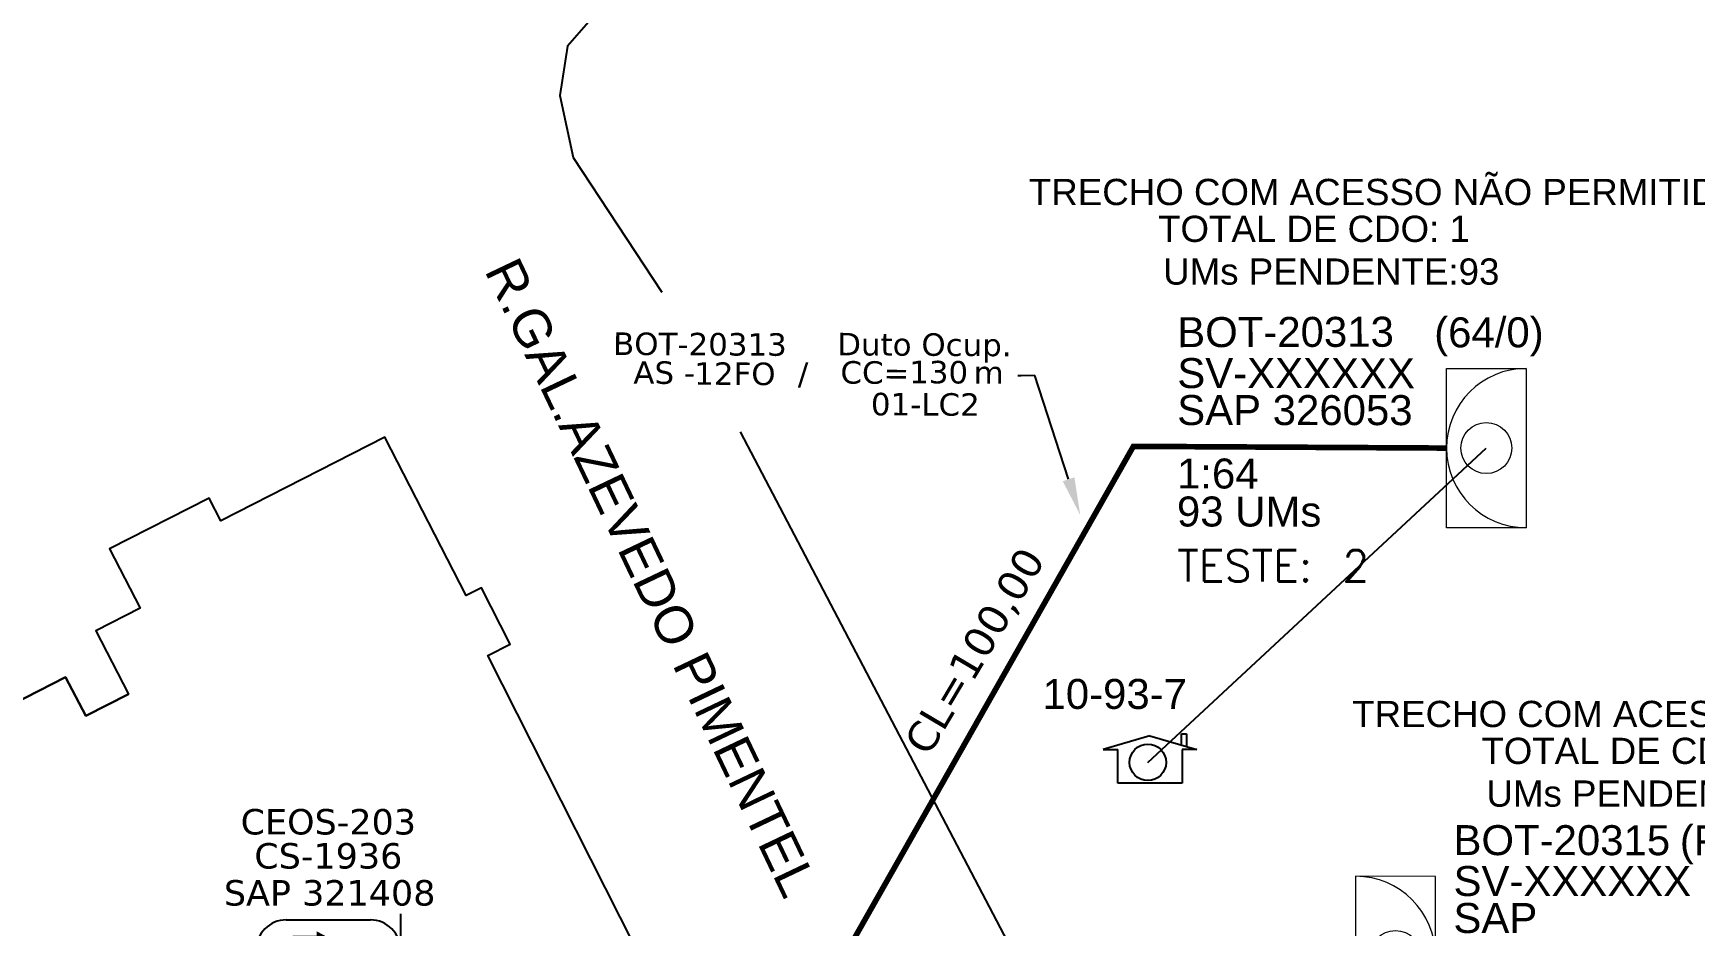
# Model space of a CAD drawing. Header units: inches. Extents: x 26685 to 27287, y 293461 to 293983.
# Drawn here: x 26991.4 to 27035.7, y 293785.38 to 293809.19 of the extents above; entities that cross this region are included whole.
import ezdxf
from ezdxf import colors
from ezdxf.entities.mleader import LeaderData, LeaderLine
from ezdxf.enums import TextEntityAlignment as Align
from ezdxf.math import Vec2, Vec3

# ---------------------------------------------------------------- set-up
doc = ezdxf.new("R2010")
doc.units = ezdxf.units.IN
doc.header["$MEASUREMENT"] = 0
doc.layers.add("20.0-LEGENDA DOS CDO'S", color=1, linetype='Continuous', lineweight=0)
doc.layers.add('20.1-CDO_INTERIOR', color=1, linetype='Continuous', lineweight=0)
for name, color, linetype in [('20.4-CEOS', 1, 'Continuous'), ('CAP_A_INSTALAR', 1, 'Continuous'), ('CELULAS_GPON', 7, 'Continuous'), ('DROP DE CLIENTE', 140, 'Continuous'), ('label_cabos', 7, 'Continuous'), ('LOGRADOURO', 5, 'Continuous'), ('MEIO FIO', 251, 'Continuous'), ('surveys', 7, 'Continuous'), ('surveys legendas', 7, 'Continuous')]:
    doc.layers.add(name, color=color, linetype=linetype)
doc.styles.add('ARIAL', font='arial.ttf')
doc.styles.add('DIGICADE', font='arial.ttf')
doc.styles.add('ROMANS', font='ROMANS.SHX', dxfattribs={"height": 2.5})
doc.styles.add('siredit', font='verdana.ttf')
doc.styles.get("Standard").update_dxf_attribs({"font": 'arial.ttf'})
doc.linetypes.add('FENCELINE1', pattern='A,0.25,-0.1,[133,ltypeshp.shx,S=0.1,R=0,X=-0.1,Y=0],-0.1,1', length=1.45)

# ---------------------------------------------------------------- blocks, each defined once
blk = doc.blocks.new('SURVEY_SURVEY')
for p, q in [((0.00000036, 0.00001493), (-0.00000355, 0.00001379)), ((0.00000036, 0.00001493), (0.00000427, 0.00001379)), ((0.00000298, 0.0000151), (0.00000339, 0.0000151)), ((0.00000298, 0.00001418), (0.00000298, 0.0000151)), ((0.00000339, 0.0000151), (0.00000339, 0.00001406)), ((-0.00000355, 0.00001379), (-0.00000233, 0.00001379)), ((-0.00000232, 0.00001098), (-0.00000232, 0.00001378)), ((0.00000427, 0.00001379), (0.00000304, 0.00001379)), ((0.00000304, 0.00001379), (0.00000304, 0.00001098)), ((0.00000304, 0.00001098), (-0.00000232, 0.00001098))]:
    blk.add_line(p, q)
at = {"layer": 'DROP DE CLIENTE'}
blk.add_circle((0.00000018, 0.00001272), 0.00000152, dxfattribs=at)
blk = doc.blocks.new('CDOI_CT_DRT')
at = {"layer": '20.1-CDO_INTERIOR', "color": 8, "lineweight": 18}
blk.add_lwpolyline([(2.126, -2.126), (2.128, 2.124), (0.003, 2.125), (0.001, -2.125)], close=True, dxfattribs=at)
blk.add_circle((1.064, -0.001), 0.68, dxfattribs=at)
blk.add_arc((0.002, 0), 2.125, 269.9724, 89.9724, dxfattribs=at)
at = {"layer": "20.0-LEGENDA DOS CDO'S", "color": 8, "style": 'ARIAL'}
for tag, p in [('CDO_N', (2.611, 2.691)), ('SURVEY', (2.613, 1.6)), ('SAP', (2.61, 0.614)), ('1:XX', (2.604, -1.079)), ('UMS', (2.603, -2.093))]:
    blk.add_attdef(tag, p, '', height=0.8, rotation=359.9724, dxfattribs=at)
blk.add_attdef('FIBRAS_UTILIZADAS', text='', height=0.8, rotation=359.9724, dxfattribs=at).set_placement((10.323, 2.687), align=Align.CENTER)
blk = doc.blocks.new('Inst CDOI-64')
at = {"layer": '20.1-CDO_INTERIOR', "color": 1, "lineweight": 18}
blk.add_lwpolyline([(-2.119, -2.126), (-2.121, 2.124), (0.004, 2.125), (0.006, -2.125)], close=True, dxfattribs=at)
blk.add_circle((-1.057, -0.001), 0.68, dxfattribs=at)
blk.add_arc((0.005, 0), 2.125, 90.0276, 270.0276, dxfattribs=at)
at = {"layer": "20.0-LEGENDA DOS CDO'S"}
for tag, p, style, flags in [('ID_ATIVIDADE', (-9.298, 3.781), 'ARIAL', 3), ('FATOR', (-1.496, 3.781), 'ARIAL', 1), ('QTDE', (-9.182, -3.661), 'DIGICADE', 3)]:
    blk.add_attdef(tag, p, '', height=0.8, rotation=0.118, dxfattribs=dict(at, style=style, flags=flags))
at = {"layer": "20.0-LEGENDA DOS CDO'S", "style": 'ARIAL'}
for tag, p, rotation in [('FID', (-9.298, 2.691), 0.118), ('SURVEY', (-9.296, 1.6), 359.9724), ('SAP', (-9.299, 0.614), 359.9724), ('1:XX', (-9.305, -1.079), 359.9724), ('UMS', (-9.306, -2.093), 359.9724)]:
    blk.add_attdef(tag, p, '', height=0.8, rotation=rotation, dxfattribs=at)
blk.add_attdef('FIBRAS_UTILIZADAS', text='', height=0.8, rotation=359.9724, dxfattribs=at).set_placement((-0.988, 2.687), align=Align.CENTER)
blk = doc.blocks.new('Teste  FTTH')
at = {"color": 0, "lineweight": 0, "style": 'ROMANS'}
for tag, p in [('TESTE', (-2.302, -0.29)), ('QTDE', (0.212, -0.29))]:
    blk.add_attdef(tag, p, '', height=0.48, dxfattribs=at)
for tag, p, flags in [('FID', (-2.227, -1.253), 1), ('FATOR', (-2.227, -2.028), 3), ('ID_ATIVIDADE', (-2.227, -2.716), 3)]:
    blk.add_attdef(tag, p, '', height=0.48, dxfattribs=dict(at, flags=flags))
blk = doc.blocks.new('*U89')
at = {"layer": '20.4-CEOS'}
for p, q in [((-4.535, 1.194), (-1.192, 1.194)), ((-1.192, -1.19), (-4.535, -1.19))]:
    blk.add_line(p, q, dxfattribs=at)
for points in [[(0, 1.439), (0, -1.435)], [(-3.26, 0.521), (-4.275, 0.521)], [(-1.941, 0.002), (-1.137, 0.002)], [(-3.26, -0.471), (-4.275, -0.471)]]:
    blk.add_lwpolyline(points, dxfattribs=at)
blk.add_lwpolyline([(-1.941, 0.002, 0, 1.471, 0), (-3.321, 0.002, 1.471, 1.471, 0)], format="xyseb", dxfattribs=at)
for centre, start, end in [((-4.535, 0.002), 90, 270), ((-1.192, 0.002), 270, 90)]:
    blk.add_arc(centre, 1.192, start, end, dxfattribs=at)
at = {"layer": '20.4-CEOS', "color": 7, "style": 'siredit'}
for tag, p in [('FID', (-2.864, 5.596)), ('LOCAL', (-2.864, 4.243)), ('SAP', (-2.811, 2.774)), ('RACIO_SPLITAGEM', (-2.864, -1.885))]:
    blk.add_attdef(tag, text='', height=1.01, dxfattribs=at).set_placement(p, align=Align.TOP_CENTER)
for tag, flags, p in [('ID_ATIVIDADE', 3, (-2.864, -3.576)), ('FATOR', 1, (-2.864, -4.888))]:
    blk.add_attdef(tag, text='', height=1.01, dxfattribs=dict(at, flags=flags)).set_placement(p, align=Align.TOP_CENTER)
at = {"layer": '20.4-CEOS', "color": 7, "style": 'siredit', "flags": 3}
blk.add_attdef('QTDE', (-4.966, -7.122), '', height=1.01, dxfattribs=at)
blk = doc.blocks.new('Inst CB DT OCUP CFOA-SM-AS-80-TS-24')
at = {"layer": 'label_cabos', "color": 0, "style": 'siredit'}
for tag, flags, p in [('ID_ATIVIDADE', 3, (1.314, 2.672)), ('FATOR', 1, (11.56, 2.551))]:
    blk.add_attdef(tag, text='', height=1, rotation=359.69001, dxfattribs=dict(at, flags=flags)).set_placement(p, align=Align.MIDDLE_CENTER)
for tag, p in [('DESTINO_CABO', (3.131, 1.262)), ('TIPO_CABO', (13.108, 1.245)), ('TIPO_CABO', (1.762, -0.005)), ('CABO', (4.686, -0.052)), ('/', (7.714, -0.052)), ('LANCE', (10.909, 0.002)), ('UND', (15.964, 0.002)), ('FID', (13.148, -1.414))]:
    blk.add_attdef(tag, text='', height=1, rotation=359.69001, dxfattribs=at).set_placement(p, align=Align.MIDDLE_CENTER)
blk.add_attdef('QTDE', (12.429, -0.475), '', height=1, rotation=359.69001, dxfattribs=at)

msp = doc.modelspace()

# ---------------------------------------------------------------- linework, layer by layer
at = {"layer": 'CAP_A_INSTALAR', "linetype": 'FENCELINE1', "ltscale": 3, "const_width": 0.15}
msp.add_lwpolyline([(27001.193, 293784.734), (27011.273, 293781.477), (27020.733, 293798.169), (27029.08, 293798.123)], dxfattribs=at)
at = {"layer": 'DROP DE CLIENTE'}
msp.add_lwpolyline([(27021.118, 293789.737), (27030.142, 293798.123)], dxfattribs=at)
at = {"layer": 'MEIO FIO'}
for points in [[(27043.823, 293834.698), (27006.579, 293809.913), (27005.642, 293808.85), (27005.445, 293807.527), (27005.799, 293805.873), (27008.158, 293802.283)], [(27000.776, 293798.417), (26996.398, 293796.18), (26996.091, 293796.787), (26993.437, 293795.432), (26994.248, 293793.85), (26993.067, 293793.243), (26993.941, 293791.558), (26992.799, 293790.976), (26992.264, 293792.015), (26985.492, 293788.543)], [(27008.218, 293783.286), (27003.524, 293792.59), (27004.114, 293792.889), (27003.35, 293794.393), (27002.941, 293794.188), (27000.776, 293798.417), (26996.398, 293796.18), (26996.091, 293796.787), (26993.437, 293795.432), (26994.248, 293793.85), (26993.067, 293793.243), (26993.941, 293791.558)], [(27010.251, 293798.555), (27026.13, 293768.236), (27026.752, 293768.236), (27029.516, 293769.818), (27030.939, 293770.529)], [(26984.801, 293787.142), (26985.917, 293787.716), (26985.492, 293788.543), (26992.264, 293792.015), (26992.799, 293790.976), (26993.941, 293791.558)]]:
    msp.add_lwpolyline(points, dxfattribs=at)

# ---------------------------------------------------------------- block references
at = {"color": 0, "lineweight": 0}
msp.add_blockref('Inst CDOI-64', (27031.2, 293798.124), dxfattribs=at).add_auto_attribs({'FIBRAS_UTILIZADAS': '(64/0)', 'SURVEY': 'SV-XXXXXX', 'SAP': 'SAP 326053', '1:XX': '1:64', 'UMS': '93 UMs', 'FID': 'BOT-20313'})
at = {"layer": "20.0-LEGENDA DOS CDO'S", "lineweight": 0, "xscale": 1.750499999999992, "yscale": 1.750499999999992, "zscale": 1.750499999999992, "rotation": 0.004078562105398158}
msp.add_blockref('Teste  FTTH', (27025.932, 293795.067), dxfattribs=at).add_auto_attribs({'TESTE': 'TESTE:', 'QTDE': '2'})
at = {"layer": '20.1-CDO_INTERIOR'}
msp.add_blockref('CDOI_CT_DRT', (27026.656, 293784.572), dxfattribs=at).add_auto_attribs({'CDO_N': 'BOT-20315', 'FIBRAS_UTILIZADAS': '          (PARCIAL/0)', 'SURVEY': 'SV-XXXXXX', 'SAP': 'SAP', '1:XX': '1:64', 'UMS': '26 UMs'})
at = {"layer": '20.4-CEOS', "lineweight": 0, "xscale": 0.6719999999999999, "yscale": 0.6719999999999999, "zscale": 0.6719999999999999}
msp.add_blockref('*U89', (27001.193, 293784.732), dxfattribs=at).add_auto_attribs({'FID': 'CEOS-203', 'LOCAL': 'CS-1936', 'SAP': 'SAP 321408', 'RACIO_SPLITAGEM': '1:64'})
at = {"layer": 'label_cabos', "color": 0, "lineweight": 0}
ref = msp.add_blockref('Inst CB DT OCUP CFOA-SM-AS-80-TS-24', (27007.297, 293800.139), dxfattribs=dict(at, xscale=0.6, yscale=0.6, zscale=0.6))
ref.add_attrib('DESTINO_CABO', 'BOT-20313', dxfattribs={"color": 0, "height": 0.6, "rotation": 359.69, "style": 'siredit'}).set_placement((27009.176, 293800.897), align=Align.MIDDLE_CENTER)
ref.add_attrib('CABO', '12FO', dxfattribs={"color": 0, "height": 0.6, "rotation": 359.69, "style": 'siredit'}).set_placement((27010.109, 293800.108), align=Align.MIDDLE_CENTER)
ref.add_attrib('TIPO_CABO', 'Duto Ocup.', dxfattribs={"color": 0, "height": 0.6, "rotation": 359.69, "style": 'siredit'}).set_placement((27015.162, 293800.886), align=Align.MIDDLE_CENTER)
ref.add_attrib('/', '/', dxfattribs={"color": 0, "height": 0.6, "rotation": 359.69, "style": 'siredit'}).set_placement((27011.925, 293800.108), align=Align.MIDDLE_CENTER)
ref.add_attrib('TIPO_CABO', 'AS - ', dxfattribs={"color": 0, "height": 0.6, "rotation": 359.69, "style": 'siredit'}).set_placement((27008.354, 293800.136), align=Align.MIDDLE_CENTER)
ref.add_attrib('FID', '01-LC2', dxfattribs={"color": 0, "height": 0.6, "rotation": 359.69, "style": 'siredit'}).set_placement((27015.186, 293799.291), align=Align.MIDDLE_CENTER)
ref.add_attrib('LANCE', 'CC=', dxfattribs={"color": 0, "height": 0.6, "rotation": 359.69, "style": 'siredit'}).set_placement((27013.842, 293800.14), align=Align.MIDDLE_CENTER)
ref.add_attrib('QTDE', '130', (27014.754, 293799.854), dxfattribs={"color": 0, "height": 0.6, "rotation": 359.69, "style": 'siredit'})
ref.add_attrib('UND', 'm', dxfattribs={"color": 0, "height": 0.6, "rotation": 359.69, "style": 'siredit'}).set_placement((27016.875, 293800.14), align=Align.MIDDLE_CENTER)
at = {"layer": 'surveys', "color": 151, "xscale": 320000, "yscale": 320000, "zscale": 320000}
msp.add_blockref('SURVEY_SURVEY', (27021.06, 293785.667), dxfattribs=at)

# ---------------------------------------------------------------- texts
at = {"color": 3, "style": 'ARIAL'}
for s, p in [('TRECHO COM ACESSO NÃO PERMITIDO', (27017.947, 293804.606)), ('TOTAL DE CDO: 1', (27021.391, 293803.623)), ('UMs PENDENTE:93', (27021.527, 293802.483)), ('TRECHO COM ACESSO NÃO PERMITIDO', (27026.567, 293790.679)), ('TOTAL DE CDO: 1', (27030.011, 293789.695)), ('UMs PENDENTE:26', (27030.147, 293788.555))]:
    msp.add_text(s, height=0.7, dxfattribs=at).set_placement(p)
at = {"layer": 'CELULAS_GPON', "style": 'siredit'}
msp.add_text('CL=100,00', height=0.8, rotation=59.3126, dxfattribs=at).set_placement((27015.271, 293789.872))
at = {"layer": 'LOGRADOURO', "style": 'ARIAL'}
msp.add_text('R.GAL.AZEVEDO PIMENTEL', height=1, rotation=295.4826, dxfattribs=at).set_placement((27003.42, 293802.863))
at = {"layer": 'surveys legendas', "color": 1}
msp.add_text('10-93-7', height=0.8, dxfattribs=at).set_placement((27018.31, 293791.163))

# ---------------------------------------------------------------- leaders
at = {"color": 7}
ml = msp.add_multileader_mtext('Standard', dxfattribs=at)
ml.set_content('', color=7)
ml.set_leader_properties()
ml.build(insert=Vec2(0, 0))
ml.multileader.update_dxf_attribs({"text_right_attachment_type": 6, "dogleg_length": 0.36, "arrow_head_size": 1})
ctx = ml.context
ctx.base_point, ctx.char_height, ctx.arrow_head_size, ctx.landing_gap_size, ctx.plane_origin, ctx.plane_x_axis, ctx.plane_y_axis = Vec3(27017.562, 293800.143), 0.18, 1, 0.09, Vec3(27024.048, 293800.107), Vec3(0.999965, 0.008371), Vec3(-0.008371, 0.999965)
ctx.right_attachment, ctx.text_align_type = 6, 2
notes = []
notes.append((ctx, [(0, (1, 1, 0), (27018.103, 293800.057), (-0.999965, -0.008371), 0.36, [(0, [(27019.315, 293796.339)], 0, [])])]))
ctx.mtext.insert, ctx.mtext.text_direction, ctx.mtext.rotation, ctx.mtext.alignment, ctx.mtext.flow_direction = Vec3(27017.651, 293800.233), Vec3(0.999965, 0.008371), 0.008371, 3, 5
for ctx, leaders in notes:
    for number, flags, end, landing, length, lines in leaders:
        leader = LeaderData()
        leader.index, (leader.has_last_leader_line, leader.has_dogleg_vector, leader.attachment_direction) = number, flags
        leader.last_leader_point, leader.dogleg_vector, leader.dogleg_length = Vec3(end), Vec3(landing), length
        for number, points, colour, breaks in lines:
            line = LeaderLine()
            line.index, line.vertices, line.color, line.breaks = number, Vec3.list(points), colors.encode_raw_color(colour), breaks
            leader.lines.append(line)
        ctx.leaders.append(leader)

doc.saveas('drawing.dxf')
